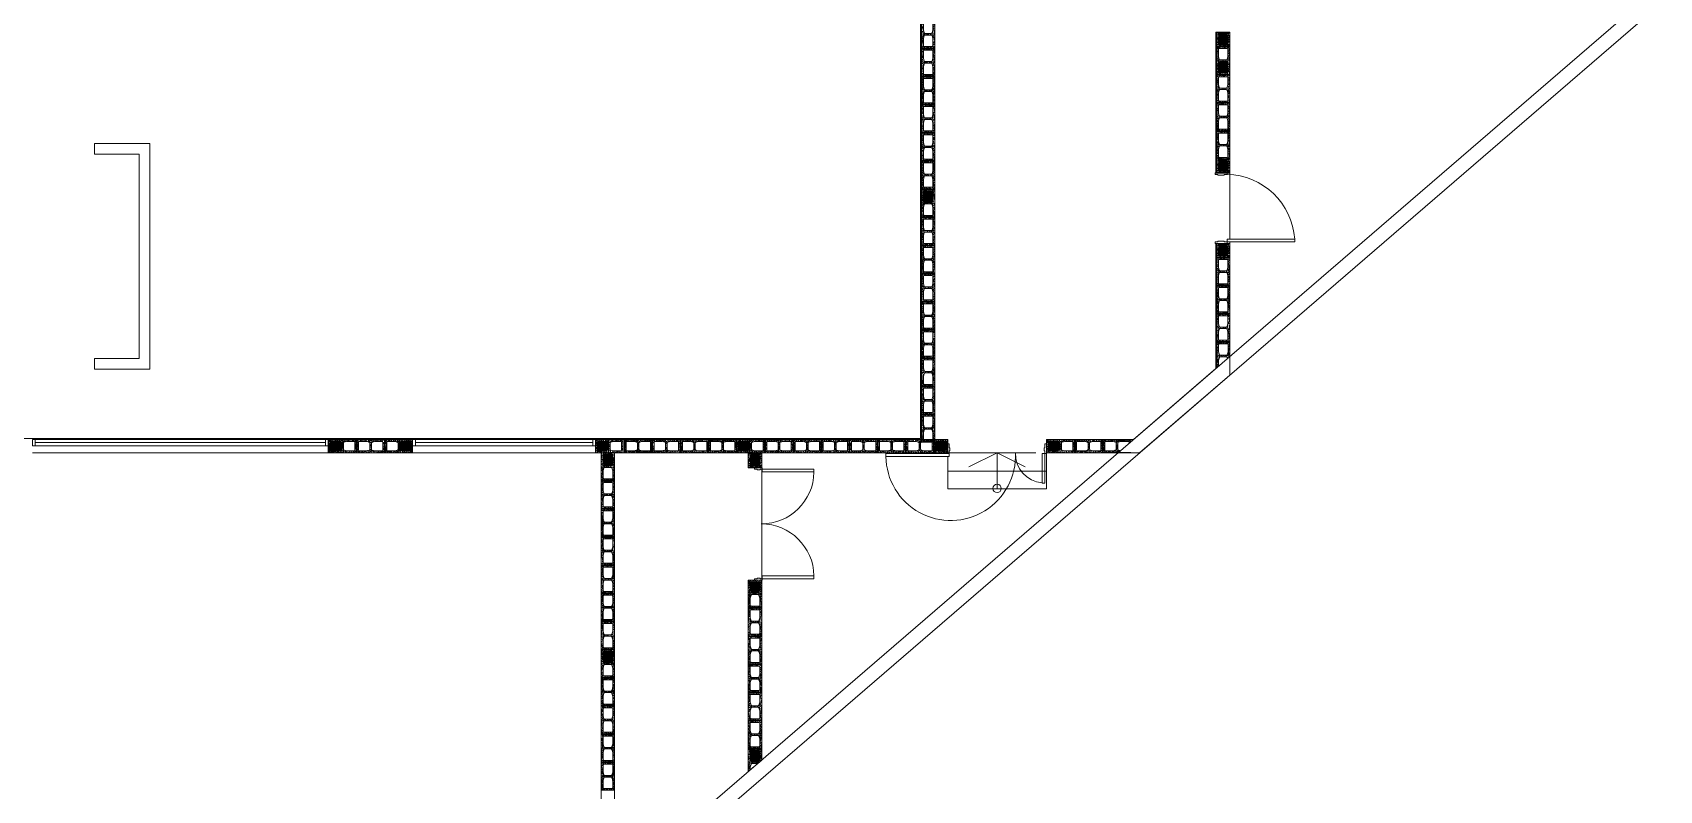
# Model space of a CAD drawing. Header units: millimetres. Extents: x 64 to 283, y 16 to 153.
# Drawn here: x 259.39 to 282.51, y 96.8 to 107.57 of the extents above; entities that cross this region are included whole.
import ezdxf

# ---------------------------------------------------------------- set-up
doc = ezdxf.new("R2010")
doc.units = ezdxf.units.MM
doc.linetypes.add('CONTIN', pattern=[0])
for name, color, linetype, lineweight in [('__VIGA_DE_FUNDACION', 3, 'CONTIN', 0), ('A-CARPINTERIAS', 252, 'Continuous', 0), ('HATCH_1', 253, 'Continuous', 0), ('MAMP_BLOQUE_HORMIGON_BLOQU', 67, 'Continuous', 0), ('MAMP_CERAMICA_VISTA', 60, 'Continuous', 0), ('MURO', 3, 'Continuous', 0), ('MURO_VISTA', 252, 'Continuous', 0)]:
    doc.layers.add(name, color=color, linetype=linetype, lineweight=lineweight)

# ---------------------------------------------------------------- blocks, each defined once
blk = doc.blocks.new('A$C2D8E3321')
at = {"layer": 'MAMP_BLOQUE_HORMIGON_BLOQU', "linetype": 'Continuous'}
h = blk.add_hatch(dxfattribs=at)
h.set_pattern_fill('AR-CONC', color=253, scale=0.2, style=0)
h.set_pattern_definition([(50, (-279883.144, 27804.65), (36.4369338, -3.187817), [3.81, -41.91]), (355, (-279883.144, 27804.65), (-7.0486843, 38.211369), [3.048, -33.528117]), (100.451445, (-279880.108, 27804.384), (29.3882494, 35.0235504), [3.238002, -35.618049]), (46.1842, (-279883.144, 27814.81), (54.215808, -8.4084656), [5.715, -62.865]), (96.635558, (-279878.626, 27814.11), (47.480827, 49.485225), [4.857005, -53.427122]), (351.184151, (-279883.144, 27814.81), (47.480827, 49.485225), [4.571993, -50.291946]), (21, (-279878.064, 27812.27), (30.3228783, -20.4530396), [3.81, -41.91]), (326, (-279878.064, 27812.27), (12.3604057, 36.837593), [3.048, -33.528]), (71.451445, (-279875.537, 27810.566), (42.683284, 16.3845538), [3.238002, -35.6179875]), (37.5, (-279883.144, 27804.65), (0.61772065, 16.9110078), [0, -33.1216, 0, -34.036, 0, -33.655]), (7.5, (-279883.144, 27804.65), (13.3639325, 20.036115), [0, -19.4056, 0, -32.3596, 0, -12.827]), (327.5, (-279894.472, 27804.65), (27.11811903, -1.1457488), [0, -12.7, 0, -39.624, 0, -52.578]), (317.5, (-279899.552, 27804.65), (29.6258363, 5.0852982), [0, -16.51, 0, -26.3144, 0, -37.338])])
h.paths.add_polyline_path([(0, 190), (0, 0), (390, 0), (390, 190)])
h.paths.add_polyline_path([(214, 150), (256, 163), (356, 163, -0.414214), (368, 151), (368, 39, -0.414214), (356, 27), (256, 27), (214, 39, -0.315202), (206, 51), (206, 139, -0.315202)], flags=16)
h.paths.add_polyline_path([(184, 139), (184, 51, -0.315202), (176, 39), (134, 27), (34, 27, -0.414214), (22, 39), (22, 151, -0.414214), (34, 163), (134, 163), (176, 150, -0.315202)], flags=16)
for p, q in [((390, 190), (0, 190)), ((0, 190), (0, 0)), ((22, 151), (22, 39)), ((34, 163), (134, 163)), ((34, 27), (134, 27)), ((176, 150), (134, 163)), ((176, 39), (134, 27)), ((184, 139), (184, 51)), ((206, 139), (206, 51)), ((214, 150), (256, 163)), ((214, 39), (256, 27)), ((356, 163), (256, 163)), ((356, 27), (256, 27)), ((368, 151), (368, 39)), ((390, 190), (390, 0)), ((390, 0), (0, 0))]:
    blk.add_line(p, q)
for centre, start, end in [((34, 151), 90, 180), ((34, 39), 180, 270), ((172, 139), 0, 69.9797), ((172, 51), 290.0203, 0), ((218, 139), 110.0203, 180), ((218, 51), 180, 249.9797), ((356, 151), 0, 90), ((356, 39), 270, 0)]:
    blk.add_arc(centre, 12, start, end)
blk = doc.blocks.new('VANO_1_00')
at = {"layer": 'A-CARPINTERIAS', "color": 2, "elevation": 1.747012}
for points in [[(1047898.651086, 654655.944493), (1047858.651086, 654655.944493), (1047858.651086, 655616.467644), (1047898.651086, 655616.467644), (1047898.651086, 654655.944493)], [(1046918.649457, 654645.942824), (1046918.649457, 654655.942824), (1046938.649457, 654655.942824), (1046938.649457, 654615.942824), (1046948.649457, 654615.942824), (1046948.65, 654525.93421), (1046938.65, 654525.93421), (1046938.65, 654485.934209), (1046918.65, 654485.934209), (1046918.65, 654495.934209)], [(1047918.650543, 654645.944493), (1047918.650543, 654655.944493), (1047898.650543, 654655.944493), (1047898.650543, 654615.944493), (1047888.650543, 654615.944493), (1047888.65, 654525.935879), (1047898.65, 654525.935879), (1047898.65, 654485.935879), (1047918.65, 654485.935879), (1047918.65, 654495.935879)]]:
    blk.add_lwpolyline(points, dxfattribs=at)
at = {"layer": 'A-CARPINTERIAS'}
blk.add_arc((1047924.782823, 654632.269475, 1.747012), 986.417479, 93.844126, 178.624808, dxfattribs=at)
blk = doc.blocks.new('VANO_1_60')
at = {"layer": 'A-CARPINTERIAS', "color": 2, "elevation": 319.118619}
for points in [[(1061665.085872, 653093.376757), (1061665.085872, 653103.376757), (1061685.085872, 653103.376757), (1061685.085872, 653063.376757), (1061695.085872, 653063.376757), (1061695.085872, 653023.376757), (1061685.085872, 653023.376757), (1061685.085872, 652993.376757), (1061665.085872, 652993.376757), (1061665.085872, 653003.376757)], [(1061685.085872, 652993.376757), (1061725.085872, 652993.376757), (1061725.085872, 652258.091266), (1061685.085872, 652258.091266), (1061685.085872, 652993.376757)], [(1063242.427102, 652993.376757), (1063202.427102, 652993.376757), (1063202.427102, 652258.091266), (1063242.427102, 652258.091266), (1063242.427102, 652993.376757)], [(1063262.427102, 653093.376757), (1063262.427102, 653103.376757), (1063242.427102, 653103.376757), (1063242.427102, 653063.376757), (1063232.427102, 653063.376757), (1063232.427102, 653023.376757), (1063242.427102, 653023.376757), (1063242.427102, 652993.376757), (1063262.427102, 652993.376757), (1063262.427102, 653003.376757)]]:
    blk.add_lwpolyline(points, dxfattribs=at)
at = {"layer": 'A-CARPINTERIAS'}
for centre, radius, start, end in [((1061716.319398, 653004.098216, -5100.048805), 746.119091, 270.993396, 0.302112), ((1063212.153156, 653007.715022, -5100.048805), 749.725106, 179.975747, 269.057884)]:
    blk.add_arc(centre, radius, start, end, dxfattribs=at)

msp = doc.modelspace()

# ---------------------------------------------------------------- hatches: boundary and pattern name
at = {"layer": 'HATCH_1', "linetype": 'Continuous'}
h = msp.add_hatch(dxfattribs=at)
h.set_pattern_fill('LINE', color=40, scale=0.1, angle=45)
h.set_pattern_definition([(45, (264.1573, 185.83542), (-0.0088388348, 0.0088388348), [])])
h.paths.add_polyline_path([(276.352, 107.551, -0.346235), (276.363, 107.542), (276.376, 107.501), (276.376, 107.401, -0.414214), (276.364, 107.389), (276.252, 107.389, -0.414214), (276.24, 107.401), (276.24, 107.501), (276.253, 107.543, -0.315202), (276.264, 107.551)])
h = msp.add_hatch(dxfattribs=at)
h.set_pattern_fill('LINE', color=40, scale=0.1, angle=45)
h.set_pattern_definition([(45, (264.1573, 185.440414), (-0.0088388348, 0.0088388348), [])])
h.paths.add_polyline_path([(276.352, 107.156, -0.346235), (276.363, 107.147), (276.376, 107.106), (276.376, 107.006, -0.414214), (276.364, 106.994), (276.252, 106.994, -0.414214), (276.24, 107.006), (276.24, 107.106), (276.253, 107.148, -0.315202), (276.264, 107.156)])
h = msp.add_hatch(dxfattribs=at)
h.set_pattern_fill('LINE', color=40, scale=0.1, angle=45)
h.set_pattern_definition([(45, (264.1573, 184.0454), (-0.0088388348, 0.0088388348), [])])
h.paths.add_polyline_path([(276.352, 105.761, -0.346235), (276.363, 105.752), (276.376, 105.711), (276.376, 105.611, -0.414214), (276.364, 105.599), (276.252, 105.599, -0.414214), (276.24, 105.611), (276.24, 105.711), (276.253, 105.753, -0.315202), (276.264, 105.761)])
h = msp.add_hatch(dxfattribs=at)
h.set_pattern_fill('LINE', color=40, scale=0.1, angle=45)
h.set_pattern_definition([(45, (259.963319, 184.815478), (-0.0088388348, 0.0088388348), [])])
h.paths.add_polyline_path([(272.158, 105.153, 0.346235), (272.17, 105.162), (272.182, 105.203), (272.182, 105.303, 0.414214), (272.17, 105.315), (272.058, 105.315, 0.414214), (272.046, 105.303), (272.046, 105.203), (272.059, 105.161, 0.315202), (272.07, 105.153)])
h = msp.add_hatch(dxfattribs=at)
h.set_pattern_fill('LINE', color=40, scale=0.1, angle=45)
h.set_pattern_definition([(45, (264.1573, 182.840195), (-0.0088388348, 0.0088388348), [])])
h.paths.add_polyline_path([(276.352, 104.556, -0.346235), (276.363, 104.547), (276.376, 104.506), (276.376, 104.406, -0.414214), (276.364, 104.394), (276.252, 104.394, -0.414214), (276.24, 104.406), (276.24, 104.506), (276.253, 104.548, -0.315202), (276.264, 104.556)])
h = msp.add_hatch(dxfattribs=at)
h.set_pattern_fill('LINE', color=40, scale=0.1, angle=315)
h.set_pattern_definition([(315, (342.070826, 113.841819), (0.0088388348, 0.0088388348), [])])
h.paths.add_polyline_path([(263.786, 101.647, -0.346235), (263.777, 101.636), (263.736, 101.623), (263.636, 101.623, -0.414214), (263.624, 101.635), (263.624, 101.747, -0.414214), (263.636, 101.759), (263.736, 101.759), (263.779, 101.747, -0.315202), (263.786, 101.735)])
h = msp.add_hatch(dxfattribs=at)
h.set_pattern_fill('LINE', color=40, scale=0.1, angle=315)
h.set_pattern_definition([(315, (342.870826, 113.841819), (0.0088388348, 0.0088388348), [])])
h.paths.add_polyline_path([(264.608, 101.647, 0.346235), (264.618, 101.636), (264.658, 101.623), (264.758, 101.623, 0.414214), (264.77, 101.635), (264.77, 101.747, 0.414214), (264.758, 101.759), (264.658, 101.759), (264.616, 101.747, 0.315202), (264.608, 101.735)])
h = msp.add_hatch(dxfattribs=at)
h.set_pattern_fill('LINE', color=40, scale=0.1, angle=315)
h.set_pattern_definition([(315, (345.860818, 113.841819), (0.0088388348, 0.0088388348), [])])
h.paths.add_polyline_path([(267.576, 101.647, -0.346235), (267.567, 101.636), (267.526, 101.623), (267.426, 101.623, -0.414214), (267.414, 101.635), (267.414, 101.747, -0.414214), (267.426, 101.759), (267.526, 101.759), (267.569, 101.747, -0.315202), (267.576, 101.735)])
h = msp.add_hatch(dxfattribs=at)
h.set_pattern_fill('LINE', color=40, scale=0.1, angle=315)
h.set_pattern_definition([(315, (347.870818, 113.841819), (0.0088388348, 0.0088388348), [])])
h.paths.add_polyline_path([(269.586, 101.647, -0.346235), (269.577, 101.636), (269.536, 101.623), (269.436, 101.623, -0.414214), (269.424, 101.635), (269.424, 101.747, -0.414214), (269.436, 101.759), (269.536, 101.759), (269.579, 101.747, -0.315202), (269.586, 101.735)])
h = msp.add_hatch(dxfattribs=at)
h.set_pattern_fill('LINE', color=40, scale=0.1, angle=315)
h.set_pattern_definition([(315, (350.668481, 113.842668), (0.0088388348, 0.0088388348), [])])
h.paths.add_polyline_path([(272.384, 101.648, -0.346235), (272.375, 101.636), (272.334, 101.624), (272.234, 101.624, -0.414214), (272.222, 101.636), (272.222, 101.748, -0.414214), (272.234, 101.76), (272.334, 101.76), (272.376, 101.747, -0.315202), (272.384, 101.736)])
h = msp.add_hatch(dxfattribs=at)
h.set_pattern_fill('LINE', color=40, scale=0.1, angle=315)
h.set_pattern_definition([(315, (352.271677, 113.842668), (0.0088388348, 0.0088388348), [])])
h.paths.add_polyline_path([(273.987, 101.648, -0.346235), (273.978, 101.636), (273.937, 101.624), (273.837, 101.624, -0.414214), (273.825, 101.636), (273.825, 101.748, -0.414214), (273.837, 101.76), (273.937, 101.76), (273.979, 101.747, -0.315202), (273.987, 101.736)])
h = msp.add_hatch(dxfattribs=at)
h.set_pattern_fill('LINE', color=40, scale=0.1, angle=45)
h.set_pattern_definition([(45, (255.415704, 181.074734), (-0.0088388348, 0.0088388348), [])])
h.paths.add_polyline_path([(267.61, 101.412, 0.346235), (267.622, 101.422), (267.634, 101.462), (267.634, 101.562, 0.414214), (267.622, 101.574), (267.51, 101.574, 0.414214), (267.498, 101.562), (267.498, 101.462), (267.511, 101.42, 0.315202), (267.522, 101.412)])
h = msp.add_hatch(dxfattribs=at)
h.set_pattern_fill('LINE', color=40, scale=0.1, angle=45)
h.set_pattern_definition([(45, (257.505569, 179.855149), (-0.0088388348, 0.0088388348), [])])
h.paths.add_polyline_path([(269.7, 101.571, -0.346235), (269.712, 101.562), (269.724, 101.521), (269.724, 101.421, -0.414214), (269.712, 101.409), (269.6, 101.409, -0.414214), (269.588, 101.421), (269.588, 101.521), (269.601, 101.563, -0.315202), (269.612, 101.571)])
h = msp.add_hatch(dxfattribs=at)
h.set_pattern_fill('LINE', color=40, scale=0.1, angle=45)
h.set_pattern_definition([(45, (257.503319, 179.266787), (-0.0088388348, 0.0088388348), [])])
h.paths.add_polyline_path([(269.698, 99.604, 0.346235), (269.71, 99.614), (269.722, 99.654), (269.722, 99.754, 0.414214), (269.71, 99.766), (269.598, 99.766, 0.414214), (269.586, 99.754), (269.586, 99.654), (269.599, 99.612, 0.315202), (269.61, 99.604)])
h = msp.add_hatch(dxfattribs=at)
h.set_pattern_fill('LINE', color=40, scale=0.1, angle=45)
h.set_pattern_definition([(45, (255.413457, 178.274734), (-0.0088388348, 0.0088388348), [])])
h.paths.add_polyline_path([(267.608, 98.612, 0.346235), (267.62, 98.622), (267.632, 98.662), (267.632, 98.762, 0.414214), (267.62, 98.774), (267.508, 98.774, 0.414214), (267.496, 98.762), (267.496, 98.662), (267.509, 98.62, 0.315202), (267.52, 98.612)])
h = msp.add_hatch(dxfattribs=at)
h.set_pattern_fill('LINE', color=40, scale=0.1, angle=45)
h.set_pattern_definition([(45, (257.504168, 176.866787), (-0.0088388348, 0.0088388348), [])])
h.paths.add_polyline_path([(269.699, 97.204, 0.346235), (269.71, 97.214), (269.723, 97.254), (269.723, 97.354, 0.414214), (269.711, 97.366), (269.599, 97.366, 0.414214), (269.587, 97.354), (269.587, 97.254), (269.599, 97.212, 0.315202), (269.611, 97.204)])
at = {"layer": 'MAMP_BLOQUE_HORMIGON_BLOQU', "linetype": 'Continuous'}
h = msp.add_hatch(dxfattribs=at)
h.set_pattern_fill('AR-CONC', color=253, scale=0.0002, angle=270, style=0)
h.set_pattern_definition([(320, (304.01712, 384.25022), (-0.003187817, -0.0364369338), [0.00381, -0.04191]), (265, (304.01712, 384.25022), (0.038211369, 0.0070486843), [0.003048, -0.033528117]), (10.451445, (304.016856, 384.247183), (0.0350235504, -0.0293882494), [0.003238002, -0.035618049]), (316.1842, (304.02728, 384.25022), (-0.0084084656, -0.054215808), [0.005715, -0.062865]), (6.635558, (304.02658, 384.2457), (0.049485225, -0.047480827), [0.004857005, -0.053427122]), (261.184151, (304.02728, 384.25022), (0.049485225, -0.047480827), [0.004571993, -0.050291946]), (291, (304.02474, 384.24514), (-0.0204530396, -0.0303228783), [0.00381, -0.04191]), (236, (304.02474, 384.24514), (0.036837593, -0.0123604057), [0.003048, -0.033528]), (341.451445, (304.023037, 384.242612), (0.016384554, -0.042683284), [0.003238002, -0.0356179875]), (307.5, (304.017121, 384.250219), (0.0169110078, -0.00061772065), [0, -0.0331216, 0, -0.034036, 0, -0.033655]), (277.5, (304.017121, 384.250219), (0.020036115, -0.0133639325), [0, -0.0194056, 0, -0.0323596, 0, -0.012827]), (237.5, (304.017121, 384.261547), (-0.0011457488, -0.02711811903), [0, -0.0127, 0, -0.039624, 0, -0.052578]), (227.5, (304.017121, 384.266627), (0.0050852982, -0.0296258363), [0, -0.01651, 0, -0.0263144, 0, -0.037338])])
h.paths.add_polyline_path([(276.351, 107.551), (276.263, 107.551, 0.315202), (276.252, 107.543), (276.239, 107.501), (276.239, 107.401, 0.414214), (276.251, 107.389), (276.363, 107.389, 0.414214), (276.375, 107.401), (276.375, 107.501), (276.363, 107.542, 0.346235)], flags=16)
h.paths.add_polyline_path([(276.212, 107.562), (276.402, 107.562), (276.402, 107.367), (276.212, 107.367)])
h = msp.add_hatch(dxfattribs=at)
h.set_pattern_fill('AR-CONC', color=253, scale=0.0002, angle=270, style=0)
h.set_pattern_definition([(320, (304.01712, 382.4602), (-0.003187817, -0.0364369338), [0.00381, -0.04191]), (265, (304.01712, 382.4602), (0.038211369, 0.0070486843), [0.003048, -0.033528117]), (10.451445, (304.016856, 382.457163), (0.0350235504, -0.0293882494), [0.003238002, -0.035618049]), (316.1842, (304.02728, 382.4602), (-0.0084084656, -0.054215808), [0.005715, -0.062865]), (6.635558, (304.02658, 382.45568), (0.049485225, -0.047480827), [0.004857005, -0.053427122]), (261.184151, (304.02728, 382.4602), (0.049485225, -0.047480827), [0.004571993, -0.050291946]), (291, (304.02474, 382.45512), (-0.0204530396, -0.0303228783), [0.00381, -0.04191]), (236, (304.02474, 382.45512), (0.036837593, -0.0123604057), [0.003048, -0.033528]), (341.451445, (304.023037, 382.452592), (0.016384554, -0.042683284), [0.003238002, -0.0356179875]), (307.5, (304.017121, 382.460199), (0.0169110078, -0.00061772065), [0, -0.0331216, 0, -0.034036, 0, -0.033655]), (277.5, (304.017121, 382.4602), (0.020036115, -0.0133639325), [0, -0.0194056, 0, -0.0323596, 0, -0.012827]), (237.5, (304.017121, 382.471528), (-0.0011457488, -0.02711811903), [0, -0.0127, 0, -0.039624, 0, -0.052578]), (227.5, (304.017121, 382.476608), (0.0050852982, -0.0296258363), [0, -0.01651, 0, -0.0263144, 0, -0.037338])])
h.paths.add_polyline_path([(276.351, 105.761), (276.263, 105.761, 0.315202), (276.252, 105.753), (276.239, 105.711), (276.239, 105.611, 0.414214), (276.251, 105.599), (276.363, 105.599, 0.414214), (276.375, 105.611), (276.375, 105.711), (276.363, 105.752, 0.346235)], flags=16)
h.paths.add_polyline_path([(276.212, 105.772), (276.402, 105.772), (276.402, 105.577), (276.212, 105.577)])
h = msp.add_hatch(dxfattribs=at)
h.set_pattern_fill('AR-CONC', color=253, scale=0.0002, angle=270, style=0)
h.set_pattern_definition([(320, (304.01712, 381.254995), (-0.003187817, -0.0364369338), [0.00381, -0.04191]), (265, (304.01712, 381.254995), (0.038211369, 0.0070486843), [0.003048, -0.033528117]), (10.451445, (304.016856, 381.25196), (0.0350235504, -0.0293882494), [0.003238002, -0.035618049]), (316.1842, (304.02728, 381.254995), (-0.0084084656, -0.054215808), [0.005715, -0.062865]), (6.635558, (304.02658, 381.250477), (0.049485225, -0.047480827), [0.004857005, -0.053427122]), (261.184151, (304.02728, 381.254995), (0.049485225, -0.047480827), [0.004571993, -0.050291946]), (291, (304.02474, 381.249915), (-0.0204530396, -0.0303228783), [0.00381, -0.04191]), (236, (304.02474, 381.249915), (0.036837593, -0.0123604057), [0.003048, -0.033528]), (341.451445, (304.023037, 381.247388), (0.016384554, -0.042683284), [0.003238002, -0.0356179875]), (307.5, (304.017121, 381.254995), (0.0169110078, -0.00061772065), [0, -0.0331216, 0, -0.034036, 0, -0.033655]), (277.5, (304.017121, 381.254995), (0.020036115, -0.0133639325), [0, -0.0194056, 0, -0.0323596, 0, -0.012827]), (237.5, (304.017121, 381.266323), (-0.0011457488, -0.02711811903), [0, -0.0127, 0, -0.039624, 0, -0.052578]), (227.5, (304.017121, 381.271403), (0.0050852982, -0.0296258363), [0, -0.01651, 0, -0.0263144, 0, -0.037338])])
h.paths.add_polyline_path([(276.351, 104.556), (276.263, 104.556, 0.315202), (276.252, 104.548), (276.239, 104.506), (276.239, 104.406, 0.414214), (276.251, 104.394), (276.363, 104.394, 0.414214), (276.375, 104.406), (276.375, 104.506), (276.363, 104.547, 0.346235)], flags=16)
h.paths.add_polyline_path([(276.212, 104.567), (276.402, 104.567), (276.402, 104.372), (276.212, 104.372)])
h = msp.add_hatch(dxfattribs=at)
h.set_pattern_fill('AR-CONC', color=253, scale=0.0002, angle=90, style=0)
h.set_pattern_definition([(140, (248.597825, -176.643058), (0.003187817, 0.0364369338), [0.00381, -0.04191]), (85, (248.597825, -176.643058), (-0.038211369, -0.0070486843), [0.003048, -0.033528117]), (190.451445, (248.59809, -176.64002), (-0.0350235504, 0.0293882494), [0.003238002, -0.035618049]), (136.1842, (248.587665, -176.64306), (0.0084084656, 0.054215808), [0.005715, -0.062865]), (186.635558, (248.588366, -176.63854), (-0.049485225, 0.047480827), [0.004857005, -0.053427122]), (81.184151, (248.587665, -176.64306), (-0.049485225, 0.047480827), [0.004571993, -0.050291946]), (111, (248.590205, -176.637978), (0.0204530396, 0.0303228783), [0.00381, -0.04191]), (56, (248.590205, -176.637978), (-0.036837593, 0.0123604057), [0.003048, -0.033528]), (161.451445, (248.59191, -176.63545), (-0.0163845538, 0.042683284), [0.003238002, -0.0356179875]), (127.5, (248.597825, -176.643058), (-0.0169110078, 0.00061772065), [0, -0.0331216, 0, -0.034036, 0, -0.033655]), (97.5, (248.597825, -176.643058), (-0.020036115, 0.0133639325), [0, -0.0194056, 0, -0.0323596, 0, -0.012827]), (57.5, (248.597825, -176.654386), (0.0011457488, 0.02711811903), [0, -0.0127, 0, -0.039624, 0, -0.052578]), (47.5, (248.597825, -176.659466), (-0.0050852982, 0.0296258363), [0, -0.01651, 0, -0.0263144, 0, -0.037338])])
h.paths.add_polyline_path([(276.264, 102.983), (276.352, 102.983, 0.315202), (276.363, 102.991), (276.376, 103.033), (276.376, 103.133, 0.414214), (276.364, 103.145), (276.252, 103.145, 0.414214), (276.24, 103.133), (276.24, 103.033), (276.253, 102.991, 0.315202)], flags=16)
h.paths.add_polyline_path([(276.212, 102.803), (276.402, 102.967), (276.402, 103.167), (276.212, 103.167)])
edge = h.paths.add_edge_path()
edge.add_line((276.24, 102.827), (276.368, 102.937))
edge.add_line((276.368, 102.937), (276.363, 102.953))
edge.add_arc((276.352, 102.949), 0.012, 20.0203, 90)
edge.add_line((276.352, 102.961), (276.264, 102.961))
edge.add_arc((276.264, 102.949), 0.012, 90, 159.9797)
edge.add_line((276.253, 102.953), (276.24, 102.911))
edge.add_line((276.24, 102.911), (276.24, 102.827))
h = msp.add_hatch(dxfattribs=at)
h.set_pattern_fill('AR-CONC', color=253, scale=0.0002, angle=180, style=0)
h.set_pattern_definition([(230, (549.08328, 73.982847), (-0.0364369338, 0.003187817), [0.00381, -0.04191]), (175, (549.08328, 73.982847), (0.0070486843, -0.038211369), [0.003048, -0.033528117]), (280.451445, (549.080244, 73.983113), (-0.0293882494, -0.0350235504), [0.003238002, -0.035618049]), (226.1842, (549.08328, 73.972687), (-0.054215808, 0.0084084656), [0.005715, -0.062865]), (276.635558, (549.07876, 73.97339), (-0.047480827, -0.049485225), [0.004857005, -0.053427122]), (171.184151, (549.08328, 73.97269), (-0.047480827, -0.049485225), [0.004571993, -0.050291946]), (201, (549.0782, 73.975227), (-0.0303228783, 0.0204530396), [0.00381, -0.04191]), (146, (549.0782, 73.975227), (-0.0123604057, -0.036837593), [0.003048, -0.033528]), (251.451445, (549.075674, 73.97693), (-0.042683284, -0.016384554), [0.003238002, -0.0356179875]), (217.5, (549.08328, 73.982847), (-0.00061772065, -0.0169110078), [0, -0.0331216, 0, -0.034036, 0, -0.033655]), (187.5, (549.08328, 73.982847), (-0.0133639325, -0.020036115), [0, -0.0194056, 0, -0.0323596, 0, -0.012827]), (147.5, (549.094609, 73.982847), (-0.02711811903, 0.0011457488), [0, -0.0127, 0, -0.039624, 0, -0.052578]), (137.5, (549.09969, 73.982847), (-0.0296258363, -0.0050852982), [0, -0.01651, 0, -0.0263144, 0, -0.037338])])
h.paths.add_polyline_path([(272.384, 101.649), (272.384, 101.737, 0.315202), (272.376, 101.748), (272.334, 101.761), (272.234, 101.761, 0.414214), (272.222, 101.749), (272.222, 101.637, 0.414214), (272.234, 101.625), (272.334, 101.625), (272.375, 101.637, 0.346235)], flags=16)
h.paths.add_polyline_path([(272.395, 101.787), (272.395, 101.597), (272.2, 101.597), (272.2, 101.787)])
h = msp.add_hatch(dxfattribs=at)
h.set_pattern_fill('AR-CONC', color=253, scale=0.0002, angle=360, style=0)
h.set_pattern_definition([(50, (-5.279814, 129.402147), (0.0364369338, -0.003187817), [0.00381, -0.04191]), (355, (-5.279814, 129.402147), (-0.0070486843, 0.038211369), [0.003048, -0.033528117]), (100.451445, (-5.276778, 129.401882), (0.0293882494, 0.0350235504), [0.003238002, -0.035618049]), (46.1842, (-5.279814, 129.412307), (0.054215808, -0.0084084656), [0.005715, -0.062865]), (96.635558, (-5.275296, 129.411607), (0.047480827, 0.049485225), [0.004857005, -0.053427122]), (351.184151, (-5.279814, 129.41231), (0.047480827, 0.049485225), [0.004571993, -0.050291946]), (21, (-5.274734, 129.409767), (0.0303228783, -0.0204530396), [0.00381, -0.04191]), (326, (-5.274734, 129.409767), (0.0123604057, 0.036837593), [0.003048, -0.033528]), (71.451445, (-5.272207, 129.408063), (0.042683284, 0.0163845538), [0.003238002, -0.0356179875]), (37.5, (-5.279814, 129.402147), (0.00061772065, 0.0169110078), [0, -0.0331216, 0, -0.034036, 0, -0.033655]), (7.5, (-5.279814, 129.402147), (0.0133639325, 0.020036115), [0, -0.0194056, 0, -0.0323596, 0, -0.012827]), (327.5, (-5.291142, 129.402147), (0.02711811903, -0.0011457488), [0, -0.0127, 0, -0.039624, 0, -0.052578]), (317.5, (-5.296222, 129.402147), (0.0296258363, 0.0050852982), [0, -0.01651, 0, -0.0263144, 0, -0.037338])])
h.paths.add_polyline_path([(274.787, 101.736), (274.787, 101.648, -0.315202), (274.779, 101.637), (274.737, 101.624), (274.637, 101.624, -0.414214), (274.625, 101.636), (274.625, 101.748, -0.414214), (274.637, 101.76), (274.737, 101.76), (274.779, 101.747, -0.315202)], flags=16)
h.paths.add_polyline_path([(274.814, 101.597), (274.993, 101.752), (274.993, 101.787), (274.603, 101.787), (274.603, 101.597)])
edge = h.paths.add_edge_path()
edge.add_line((274.848, 101.627), (274.971, 101.733))
edge.add_line((274.971, 101.733), (274.971, 101.748))
edge.add_arc((274.959, 101.748), 0.012, 0, 90)
edge.add_line((274.959, 101.76), (274.859, 101.76))
edge.add_line((274.859, 101.76), (274.817, 101.747))
edge.add_arc((274.821, 101.736), 0.012, 110.0203, 180)
edge.add_line((274.809, 101.736), (274.809, 101.648))
edge.add_arc((274.821, 101.648), 0.012, 180, 249.9797)
edge.add_line((274.817, 101.637), (274.848, 101.627))
h = msp.add_hatch(dxfattribs=at)
h.set_pattern_fill('AR-CONC', color=253, scale=0.0002, angle=270, style=0)
h.set_pattern_definition([(320, (297.36539, 378.269948), (-0.003187817, -0.0364369338), [0.00381, -0.04191]), (265, (297.36539, 378.269948), (0.038211369, 0.0070486843), [0.003048, -0.033528117]), (10.451445, (297.365124, 378.26691), (0.0350235504, -0.0293882494), [0.003238002, -0.035618049]), (316.1842, (297.37555, 378.26995), (-0.0084084656, -0.054215808), [0.005715, -0.062865]), (6.635558, (297.37485, 378.26543), (0.049485225, -0.047480827), [0.004857005, -0.053427122]), (261.184151, (297.37555, 378.26995), (0.049485225, -0.047480827), [0.004571993, -0.050291946]), (291, (297.37301, 378.264868), (-0.0204530396, -0.0303228783), [0.00381, -0.04191]), (236, (297.37301, 378.264868), (0.036837593, -0.0123604057), [0.003048, -0.033528]), (341.451445, (297.371305, 378.26234), (0.016384554, -0.042683284), [0.003238002, -0.0356179875]), (307.5, (297.36539, 378.269948), (0.0169110078, -0.00061772065), [0, -0.0331216, 0, -0.034036, 0, -0.033655]), (277.5, (297.36539, 378.269948), (0.020036115, -0.0133639325), [0, -0.0194056, 0, -0.0323596, 0, -0.012827]), (237.5, (297.36539, 378.281276), (-0.0011457488, -0.02711811903), [0, -0.0127, 0, -0.039624, 0, -0.052578]), (227.5, (297.36539, 378.286356), (0.0050852982, -0.0296258363), [0, -0.01651, 0, -0.0263144, 0, -0.037338])])
h.paths.add_polyline_path([(269.699, 101.571), (269.611, 101.571, 0.315202), (269.6, 101.563), (269.587, 101.521), (269.587, 101.421, 0.414214), (269.599, 101.409), (269.711, 101.409, 0.414214), (269.723, 101.421), (269.723, 101.521), (269.711, 101.562, 0.346235)], flags=16)
h.paths.add_polyline_path([(269.561, 101.582), (269.751, 101.582), (269.751, 101.387), (269.561, 101.387)])
h = msp.add_hatch(dxfattribs=at)
h.set_pattern_fill('AR-CONC', color=253, scale=0.0002, angle=90, style=0)
h.set_pattern_definition([(140, (241.94609, -182.42105), (0.003187817, 0.0364369338), [0.00381, -0.04191]), (85, (241.94609, -182.42105), (-0.038211369, -0.0070486843), [0.003048, -0.033528117]), (190.451445, (241.946355, -182.418015), (-0.0350235504, 0.0293882494), [0.003238002, -0.035618049]), (136.1842, (241.93593, -182.42105), (0.0084084656, 0.054215808), [0.005715, -0.062865]), (186.635558, (241.93663, -182.416533), (-0.049485225, 0.047480827), [0.004857005, -0.053427122]), (81.184151, (241.93593, -182.42105), (-0.049485225, 0.047480827), [0.004571993, -0.050291946]), (111, (241.93847, -182.41597), (0.0204530396, 0.0303228783), [0.00381, -0.04191]), (56, (241.93847, -182.41597), (-0.036837593, 0.0123604057), [0.003048, -0.033528]), (161.451445, (241.940174, -182.413444), (-0.0163845538, 0.042683284), [0.003238002, -0.0356179875]), (127.5, (241.946089, -182.421051), (-0.0169110078, 0.00061772065), [0, -0.0331216, 0, -0.034036, 0, -0.033655]), (97.5, (241.94609, -182.421051), (-0.020036115, 0.0133639325), [0, -0.0194056, 0, -0.0323596, 0, -0.012827]), (57.5, (241.94609, -182.43238), (0.0011457488, 0.02711811903), [0, -0.0127, 0, -0.039624, 0, -0.052578]), (47.5, (241.94609, -182.43746), (-0.0050852982, 0.0296258363), [0, -0.01651, 0, -0.0263144, 0, -0.037338])])
h.paths.add_polyline_path([(269.612, 97.205), (269.7, 97.205, 0.315202), (269.711, 97.213), (269.724, 97.255), (269.724, 97.355, 0.414214), (269.712, 97.367), (269.6, 97.367, 0.414214), (269.588, 97.355), (269.588, 97.255), (269.601, 97.213, 0.315202)], flags=16)
h.paths.add_polyline_path([(269.561, 97.07), (269.751, 97.234), (269.751, 97.389), (269.561, 97.389)])
edge = h.paths.add_edge_path()
edge.add_line((269.588, 97.094), (269.691, 97.183))
edge.add_line((269.691, 97.183), (269.612, 97.183))
edge.add_arc((269.612, 97.171), 0.012, 90, 159.9797)
edge.add_line((269.601, 97.175), (269.588, 97.133))
edge.add_line((269.588, 97.133), (269.588, 97.094))

# ---------------------------------------------------------------- linework, layer by layer
msp.add_line((274.993, 101.597, -7.87), (274.603, 101.597, -7.87))
at = {"layer": '__VIGA_DE_FUNDACION'}
for p, q in [((267.471, 95.269, 1.064), (282.227, 107.986, 1.064)), ((267.671, 95.178, 1.064), (282.505, 107.962, 1.064))]:
    msp.add_line(p, q, dxfattribs=at)
at = {"layer": 'A-CARPINTERIAS'}
for p, q in [((263.553, 101.742, 1.783), (259.432, 101.742, 2.13)), ((264.831, 101.742, 1.783), (267.352, 101.742, 2.13))]:
    msp.add_line(p, q, dxfattribs=at)
for points, elevation in [([(259.392, 101.787), (259.392, 101.697), (259.432, 101.697), (259.432, 101.787)], 1.066), ([(263.553, 101.787), (263.553, 101.697), (263.592, 101.697), (263.592, 101.787)], 2.13), ([(264.831, 101.787), (264.831, 101.697), (264.792, 101.697), (264.792, 101.787)], 2.13), ([(267.392, 101.787), (267.392, 101.697), (267.352, 101.697), (267.352, 101.787)], 1.066)]:
    msp.add_lwpolyline(points, close=True, dxfattribs=dict(at, elevation=elevation))
at = {"layer": 'A-CARPINTERIAS', "elevation": 2.13}
for points in [[(263.553, 101.787), (259.432, 101.787), (259.432, 101.697), (263.553, 101.697)], [(264.831, 101.787), (267.352, 101.787), (267.352, 101.697), (264.831, 101.697)]]:
    msp.add_lwpolyline(points, dxfattribs=at)
at = {"layer": 'A-CARPINTERIAS', "color": 2, "elevation": 0.348}
for points in [[(272.395, 101.717), (272.395, 101.727), (272.415, 101.727), (272.415, 101.667), (272.425, 101.667), (272.425, 101.627), (272.415, 101.627), (272.415, 101.587), (272.395, 101.587), (272.395, 101.597)], [(273.795, 101.717), (273.795, 101.727), (273.775, 101.727), (273.775, 101.667), (273.765, 101.667), (273.765, 101.627), (273.775, 101.627), (273.775, 101.587), (273.795, 101.587), (273.795, 101.597)], [(272.415, 101.587), (272.415, 101.547), (271.516, 101.547), (271.516, 101.587), (272.415, 101.587)], [(273.775, 101.587), (273.735, 101.587), (273.735, 101.167), (273.775, 101.167), (273.775, 101.587)]]:
    msp.add_lwpolyline(points, dxfattribs=at)
at = {"layer": 'A-CARPINTERIAS'}
for centre, radius, start, end in [((272.436, 101.555, 0.348), 0.92, 180.476, 2.6383), ((273.775, 101.587, 0.348), 0.42, 178.6357, 264.535)]:
    msp.add_arc(centre, radius, start, end, dxfattribs=at)
at = {"layer": 'MAMP_BLOQUE_HORMIGON_BLOQU'}
for p, q in [((276.212, 107.562, 0.425), (276.212, 107.367, 0.425)), ((276.402, 107.562, 0.425), (276.212, 107.562, 0.425)), ((276.212, 107.562, 0.425), (276.212, 107.367, 0.425)), ((276.252, 107.543, 0.425), (276.239, 107.501, 0.425)), ((276.239, 107.401, 0.425), (276.239, 107.501, 0.425)), ((276.351, 107.551, 0.425), (276.263, 107.551, 0.425)), ((276.362, 107.543, 0.425), (276.375, 107.501, 0.425)), ((276.375, 107.401, 0.425), (276.375, 107.501, 0.425)), ((276.402, 107.562, 0.425), (276.402, 107.367, 0.425)), ((276.402, 107.367, 0.425), (276.402, 107.562, 0.425)), ((276.402, 107.367, 0.425), (276.212, 107.367, 0.425)), ((276.363, 107.389, 0.425), (276.251, 107.389, 0.425)), ((276.212, 105.772, 1.064), (276.212, 105.577, 1.064)), ((276.402, 105.772, 1.064), (276.212, 105.772, 1.064)), ((276.212, 105.772, 1.064), (276.212, 105.577, 1.064)), ((276.252, 105.753, 1.064), (276.239, 105.711, 1.064)), ((276.239, 105.611, 1.064), (276.239, 105.711, 1.064)), ((276.351, 105.761, 1.064), (276.263, 105.761, 1.064)), ((276.362, 105.753, 1.064), (276.375, 105.711, 1.064)), ((276.375, 105.611, 1.064), (276.375, 105.711, 1.064)), ((276.402, 105.772, 1.064), (276.402, 105.577, 1.064)), ((276.402, 105.577, 1.064), (276.402, 105.772, 1.064)), ((276.402, 105.577, 1.064), (276.212, 105.577, 1.064)), ((276.363, 105.599, 1.064), (276.251, 105.599, 1.064)), ((276.212, 104.567, 0.423), (276.212, 104.372, 0.423)), ((276.402, 104.567, 0.423), (276.212, 104.567, 0.423)), ((276.212, 104.567, 0.423), (276.212, 104.372, 0.423)), ((276.252, 104.548, 0.423), (276.239, 104.506, 0.423)), ((276.239, 104.406, 0.423), (276.239, 104.506, 0.423)), ((276.351, 104.556, 0.423), (276.263, 104.556, 0.423)), ((276.362, 104.548, 0.423), (276.375, 104.506, 0.423)), ((276.375, 104.406, 0.423), (276.375, 104.506, 0.423)), ((276.402, 104.567, 0.423), (276.402, 104.372, 0.423)), ((276.402, 104.372, 0.423), (276.402, 104.567, 0.423)), ((276.402, 104.372, 0.423), (276.212, 104.372, 0.423)), ((276.363, 104.394, 0.423), (276.251, 104.394, 0.423)), ((276.212, 102.807, 1.061), (276.212, 103.967, 1.061)), ((276.402, 102.807, 1.061), (276.402, 103.967, 1.061)), ((276.212, 102.803, 1.061), (276.212, 103.167, 1.061)), ((276.212, 103.167, 1.061), (276.402, 103.167, 1.061)), ((276.24, 103.133, 1.061), (276.24, 103.033, 1.061)), ((276.252, 103.145, 1.061), (276.364, 103.145, 1.061)), ((276.376, 103.133, 1.061), (276.376, 103.033, 1.061)), ((276.402, 102.972, 1.061), (276.402, 103.167, 1.061)), ((276.253, 102.991, 1.061), (276.24, 103.033, 1.061)), ((276.253, 102.953, 1.061), (276.24, 102.911, 1.061)), ((276.24, 102.827, 1.061), (276.24, 102.911, 1.061)), ((276.264, 102.983, 1.061), (276.352, 102.983, 1.061)), ((276.264, 102.961, 1.061), (276.352, 102.961, 1.061)), ((276.363, 102.991, 1.061), (276.376, 103.033, 1.061)), ((276.363, 102.953, 1.061), (276.368, 102.937, 1.061)), ((272.395, 101.787, 0.348), (272.2, 101.787, 0.348)), ((272.2, 101.597, 0.348), (272.2, 101.787, 0.348)), ((272.395, 101.787, 0.348), (272.2, 101.787, 0.348)), ((272.222, 101.637, 0.348), (272.222, 101.749, 0.348)), ((272.234, 101.761, 0.348), (272.334, 101.761, 0.348)), ((272.376, 101.748, 0.348), (272.334, 101.761, 0.348)), ((272.384, 101.649, 0.348), (272.384, 101.737, 0.348)), ((272.395, 101.597, 0.348), (272.395, 101.787, 0.348)), ((274.993, 101.787, -7.87), (274.603, 101.787, -7.87)), ((274.603, 101.787, -7.87), (274.603, 101.597, -7.87)), ((274.625, 101.748, -7.87), (274.625, 101.636, -7.87)), ((274.637, 101.76, -7.87), (274.737, 101.76, -7.87)), ((274.779, 101.747, -7.87), (274.737, 101.76, -7.87)), ((274.787, 101.736, -7.87), (274.787, 101.648, -7.87)), ((274.809, 101.736, -7.87), (274.809, 101.648, -7.87)), ((274.817, 101.747, -7.87), (274.859, 101.76, -7.87)), ((274.959, 101.76, -7.87), (274.859, 101.76, -7.87)), ((274.971, 101.748, -7.87), (274.971, 101.733, -7.87)), ((274.993, 101.787, -7.87), (274.993, 101.752, -7.87)), ((269.561, 101.582, 1.066), (269.561, 101.387, 1.066)), ((269.751, 101.582, 1.066), (269.561, 101.582, 1.066)), ((269.561, 101.582, 1.066), (269.561, 101.387, 1.066)), ((269.6, 101.563, 1.066), (269.587, 101.521, 1.066)), ((269.587, 101.421, 1.066), (269.587, 101.521, 1.066)), ((269.699, 101.571, 1.066), (269.611, 101.571, 1.066)), ((269.711, 101.563, 1.066), (269.723, 101.521, 1.066)), ((269.723, 101.421, 1.066), (269.723, 101.521, 1.066)), ((269.751, 101.582, 1.066), (269.751, 101.387, 1.066)), ((269.751, 101.387, 1.066), (269.751, 101.582, 1.066)), ((272.395, 101.597, 0.348), (272.2, 101.597, 0.348)), ((272.2, 101.597, 0.348), (272.395, 101.597, 0.348)), ((272.234, 101.625, 0.348), (272.334, 101.625, 0.348)), ((272.376, 101.638, 0.348), (272.334, 101.625, 0.348)), ((274.637, 101.624, -7.87), (274.737, 101.624, -7.87)), ((274.779, 101.637, -7.87), (274.737, 101.624, -7.87)), ((274.817, 101.637, -7.87), (274.848, 101.627, -7.87)), ((269.751, 101.387, 1.066), (269.561, 101.387, 1.066)), ((269.711, 101.409, 1.066), (269.599, 101.409, 1.066)), ((269.561, 97.07, 1.066), (269.561, 97.389, 1.066)), ((269.561, 97.389, 1.066), (269.751, 97.389, 1.066)), ((269.588, 97.355, 1.066), (269.588, 97.255, 1.066)), ((269.6, 97.367, 1.066), (269.712, 97.367, 1.066)), ((269.724, 97.355, 1.066), (269.724, 97.255, 1.066)), ((269.751, 97.234, 1.066), (269.751, 97.389, 1.066)), ((269.601, 97.213, 1.066), (269.588, 97.255, 1.066)), ((269.601, 97.175, 1.066), (269.588, 97.133, 1.066)), ((269.588, 97.094, 1.066), (269.588, 97.133, 1.066)), ((269.612, 97.205, 1.066), (269.7, 97.205, 1.066)), ((269.612, 97.183, 1.066), (269.691, 97.183, 1.066)), ((269.711, 97.213, 1.066), (269.724, 97.255, 1.066))]:
    msp.add_line(p, q, dxfattribs=at)
for centre, start, end in [((276.263, 107.539, 0.425), 90, 159.9797), ((276.263, 107.539, 0.425), 90, 159.9797), ((276.351, 107.539, 0.425), 20.0203, 90), ((276.251, 107.401, 0.425), 180, 270), ((276.363, 107.401, 0.425), 270, 0), ((276.263, 105.749, 1.064), 90, 159.9797), ((276.263, 105.749, 1.064), 90, 159.9797), ((276.351, 105.749, 1.064), 20.0203, 90), ((276.251, 105.611, 1.064), 180, 270), ((276.363, 105.611, 1.064), 270, 0), ((276.263, 104.544, 0.423), 90, 159.9797), ((276.263, 104.544, 0.423), 90, 159.9797), ((276.351, 104.544, 0.423), 20.0203, 90), ((276.251, 104.406, 0.423), 180, 270), ((276.363, 104.406, 0.423), 270, 0), ((276.252, 103.133, 1.061), 90, 180), ((276.364, 103.133, 1.061), 0, 90), ((276.264, 102.995, 1.061), 200.0203, 270), ((276.264, 102.949, 1.061), 90, 159.9797), ((276.352, 102.995, 1.061), 270, 339.9797), ((276.352, 102.949, 1.061), 20.0203, 90), ((272.234, 101.749, 0.348), 90, 180), ((272.372, 101.737, 0.348), 0, 69.9797), ((272.372, 101.737, 0.348), 0, 69.9797), ((274.637, 101.748, -7.87), 90, 180), ((274.775, 101.736, -7.87), 0, 69.9797), ((274.821, 101.736, -7.87), 110.0203, 180), ((274.959, 101.748, -7.87), 0, 90), ((269.611, 101.559, 1.066), 90, 159.9797), ((269.611, 101.559, 1.066), 90, 159.9797), ((269.699, 101.559, 1.066), 20.0203, 90), ((272.234, 101.637, 0.348), 180, 270), ((272.372, 101.649, 0.348), 290.0203, 0), ((274.637, 101.636, -7.87), 180, 270), ((274.775, 101.648, -7.87), 290.0203, 0), ((274.821, 101.648, -7.87), 180, 249.9797), ((269.599, 101.421, 1.066), 180, 270), ((269.711, 101.421, 1.066), 270, 0), ((269.6, 97.355, 1.066), 90, 180), ((269.712, 97.355, 1.066), 0, 90), ((269.612, 97.217, 1.066), 200.0203, 270), ((269.612, 97.171, 1.066), 90, 159.9797), ((269.7, 97.217, 1.066), 270, 339.9797)]:
    msp.add_arc(centre, 0.012, start, end, dxfattribs=at)
at = {"layer": 'MAMP_CERAMICA_VISTA', "elevation": 1.064}
msp.add_lwpolyline([(260.211, 108.122), (260.436, 108.122), (260.436, 108.733), (272.006, 108.733), (272.006, 101.802), (258.617, 101.802), (258.617, 108.135)], dxfattribs=at)
at = {"layer": 'MURO'}
for points, elevation in [([(260.492, 108.748), (272.021, 108.748), (272.021, 101.787), (272.211, 101.787), (272.211, 108.938), (260.232, 108.938), (260.232, 108.748)], 1.303), ([(276.202, 102.794), (276.202, 104.572), (276.402, 104.572), (276.402, 102.702), (275.12, 101.597)], 1.064), ([(276.202, 102.794), (275.034, 101.787), (273.795, 101.787), (273.795, 101.597), (275.12, 101.597)], 0.348), ([(267.471, 95.269), (267.471, 101.597), (267.661, 101.597), (267.661, 95.433), (267.471, 95.269)], 1.064), ([(269.561, 101.386), (269.561, 101.597), (269.751, 101.597), (269.751, 101.386)], 1.066), ([(269.751, 101.386), (269.561, 101.386)], 1.066)]:
    msp.add_lwpolyline(points, dxfattribs=dict(at, elevation=elevation))
for points, elevation in [([(276.202, 107.572), (276.202, 105.572), (276.402, 105.572), (276.402, 107.572)], 1.063), ([(263.592, 101.787), (263.592, 101.597), (264.792, 101.597), (264.792, 101.787)], 1.783), ([(267.392, 101.787), (267.392, 101.597), (272.395, 101.597), (272.395, 101.787)], 0.348), ([(269.561, 99.789), (269.751, 99.789), (269.751, 97.234), (269.561, 97.07)], 1.066)]:
    msp.add_lwpolyline(points, close=True, dxfattribs=dict(at, elevation=elevation))
at = {"layer": 'MURO_VISTA'}
for p, q in [((276.402, 105.572, 1.064), (276.402, 104.632, 1.064)), ((276.402, 104.592, 1.064), (276.402, 104.572, 1.064)), ((263.592, 101.597, 1.783), (259.392, 101.597, 1.066)), ((267.392, 101.597, 0.348), (264.792, 101.597, 1.783)), ((273.645, 101.597, 0.348), (272.285, 101.597, 0.348)), ((272.395, 101.337, 0.348), (272.395, 101.547, 0.348)), ((273.095, 101.091, 8.053), (273.095, 101.597, 1.067)), ((273.795, 101.597, 0.348), (273.795, 101.337, 0.348)), ((269.751, 101.366, 1.066), (269.751, 99.809, 1.066)), ((273.795, 101.337, 0.348), (272.395, 101.337, 0.348)), ((272.395, 101.087, 0.348), (272.395, 101.337, 0.348)), ((273.795, 101.347, 0.348), (273.795, 101.087, 0.348)), ((273.795, 101.087, 0.348), (272.395, 101.087, 0.348))]:
    msp.add_line(p, q, dxfattribs=at)
at = {"layer": 'MURO_VISTA', "color": 5}
for q in [(272.694, 101.398, 1.202), (273.496, 101.398, 1.202)]:
    msp.add_line((273.095, 101.597, 1.067), q, dxfattribs=at)
at = {"layer": 'MURO_VISTA', "elevation": 1.066}
msp.add_lwpolyline([(260.274, 105.84), (260.274, 105.99), (261.059, 105.99), (261.059, 102.788), (260.274, 102.788), (260.274, 102.938), (260.909, 102.938), (260.909, 105.84), (260.274, 105.84)], dxfattribs=at)
at = {"layer": 'MURO_VISTA', "color": 5}
msp.add_circle((273.095, 101.091, 8.053), 0.0591, dxfattribs=at)

# ---------------------------------------------------------------- block references
at = {"layer": 'A-CARPINTERIAS', "color": 2, "yscale": 0.001, "zscale": 0.001}
for name, p, xscale, rotation in [('VANO_1_00', (-378.293, 1152.491, 1.062), 0.001, 270), ('VANO_1_60', (922.752, 1163.051, 0.747), -0.001, 90)]:
    msp.add_blockref(name, p, dxfattribs=dict(at, xscale=xscale, rotation=rotation))
at = {"layer": 'MAMP_BLOQUE_HORMIGON_BLOQU', "color": 251, "xscale": 0.001, "yscale": 0.001, "zscale": 0.001, "rotation": 270}
for p in [(272.021, 107.738, 1.303), (272.021, 107.338, 1.303), (276.212, 107.362, 1.063), (272.021, 106.938, 1.303), (276.212, 106.962, 1.063), (276.212, 106.562, 1.063), (272.021, 106.538, 1.303), (272.021, 106.138, 1.303), (276.212, 106.162, 1.063), (272.021, 105.738, 1.303), (272.021, 105.338, 1.303), (272.021, 104.938, 1.303), (272.021, 104.538, 1.303), (276.212, 104.367, 1.061), (272.021, 104.138, 1.303), (276.212, 103.967, 1.061), (272.021, 103.738, 1.303), (276.212, 103.567, 1.061), (272.021, 103.338, 1.303), (272.021, 102.938, 1.303), (272.021, 102.538, 1.303), (272.021, 102.138, 1.303), (267.471, 101.597, 1.064), (267.471, 101.197, 1.064), (267.471, 100.797, 1.064), (267.471, 100.397, 1.064), (267.471, 99.997, 1.064), (269.561, 99.789, 1.066), (267.471, 99.597, 1.064), (269.561, 99.389, 1.066), (267.471, 99.197, 1.064), (269.561, 98.989, 1.066), (267.471, 98.797, 1.064), (269.561, 98.589, 1.066), (267.471, 98.397, 1.064), (269.561, 98.189, 1.066), (267.471, 97.997, 1.064), (269.561, 97.789, 1.066), (267.471, 97.597, 1.064), (267.471, 97.197, 1.064)]:
    msp.add_blockref('A$C2D8E3321', p, dxfattribs=at)
at = {"layer": 'MAMP_BLOQUE_HORMIGON_BLOQU', "color": 251, "xscale": 0.001, "yscale": 0.001, "zscale": 0.001}
for p in [(263.602, 101.597, -7.87), (264.002, 101.597, -7.87), (264.402, 101.597, -7.87), (267.392, 101.597, 1.066), (267.802, 101.597, 8.565), (268.202, 101.597, 0.348), (268.602, 101.597, 0.348), (269.002, 101.597, 0.348), (269.402, 101.597, 0.348), (269.803, 101.597, -7.87), (270.203, 101.597, -7.87), (270.603, 101.597, -7.87), (271.003, 101.597, -7.87), (271.403, 101.597, -7.87), (271.803, 101.597, -7.87), (273.803, 101.597, -7.87), (274.203, 101.597, -7.87)]:
    msp.add_blockref('A$C2D8E3321', p, dxfattribs=at)

doc.saveas('drawing.dxf')
